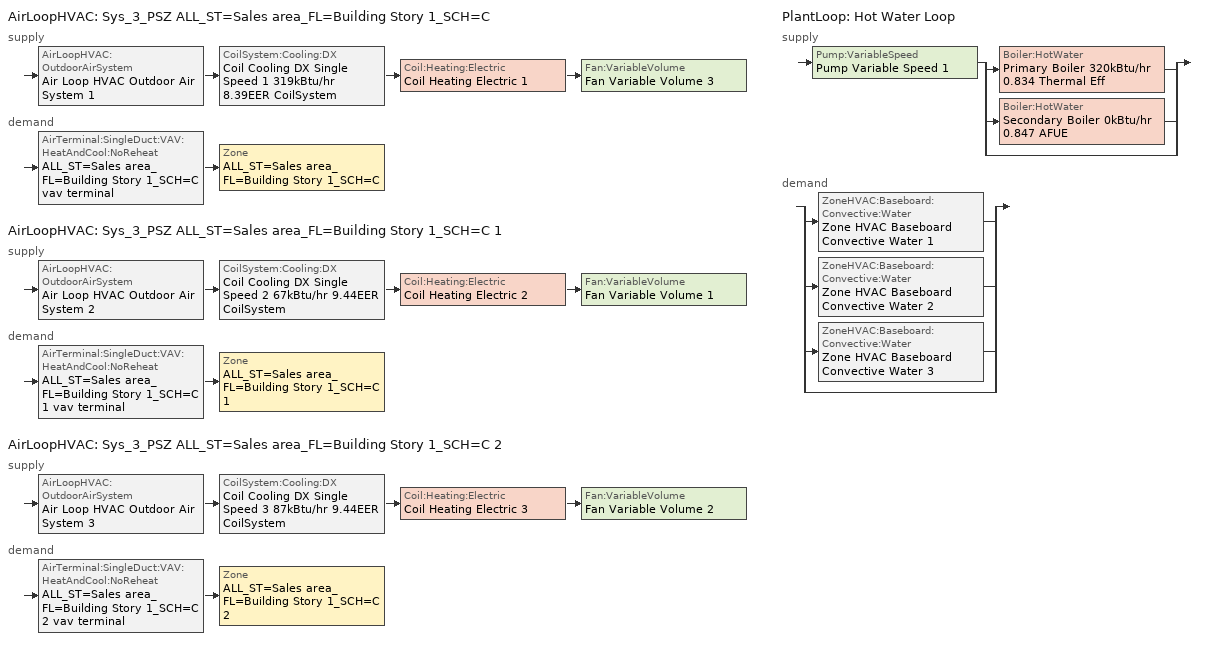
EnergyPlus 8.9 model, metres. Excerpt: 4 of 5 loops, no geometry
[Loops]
AirLoopHVAC 'Sys_3_PSZ ALL_ST=Sales area_FL=Building Story 1_SCH=C'
 supply: AirLoopHVAC:OutdoorAirSystem 'Air Loop HVAC Outdoor Air System 1' > CoilSystem:Cooling:DX 'Coil Cooling DX Single Speed 1 319kBtu/hr 8.39EER CoilSystem' > Coil:Heating:Electric 'Coil Heating Electric 1' > Fan:VariableVolume 'Fan Variable Volume 3'
 demand: AirTerminal:SingleDuct:VAV:HeatAndCool:NoReheat 'ALL_ST=Sales area_FL=Building Story 1_SCH=C vav terminal' > Zone 'ALL_ST=Sales area_FL=Building Story 1_SCH=C'
AirLoopHVAC 'Sys_3_PSZ ALL_ST=Sales area_FL=Building Story 1_SCH=C 1'
 supply: AirLoopHVAC:OutdoorAirSystem 'Air Loop HVAC Outdoor Air System 2' > CoilSystem:Cooling:DX 'Coil Cooling DX Single Speed 2 67kBtu/hr 9.44EER CoilSystem' > Coil:Heating:Electric 'Coil Heating Electric 2' > Fan:VariableVolume 'Fan Variable Volume 1'
 demand: AirTerminal:SingleDuct:VAV:HeatAndCool:NoReheat 'ALL_ST=Sales area_FL=Building Story 1_SCH=C 1 vav terminal' > Zone 'ALL_ST=Sales area_FL=Building Story 1_SCH=C 1'
AirLoopHVAC 'Sys_3_PSZ ALL_ST=Sales area_FL=Building Story 1_SCH=C 2'
 supply: AirLoopHVAC:OutdoorAirSystem 'Air Loop HVAC Outdoor Air System 3' > CoilSystem:Cooling:DX 'Coil Cooling DX Single Speed 3 87kBtu/hr 9.44EER CoilSystem' > Coil:Heating:Electric 'Coil Heating Electric 3' > Fan:VariableVolume 'Fan Variable Volume 2'
 demand: AirTerminal:SingleDuct:VAV:HeatAndCool:NoReheat 'ALL_ST=Sales area_FL=Building Story 1_SCH=C 2 vav terminal' > Zone 'ALL_ST=Sales area_FL=Building Story 1_SCH=C 2'
PlantLoop 'Hot Water Loop'
 supply: Pump:VariableSpeed 'Pump Variable Speed 1' > split
  | Boiler:HotWater 'Primary Boiler 320kBtu/hr 0.834 Thermal Eff'
  | Boiler:HotWater 'Secondary Boiler 0kBtu/hr 0.847 AFUE'
  | bypass
 demand: split
  | ZoneHVAC:Baseboard:Convective:Water 'Zone HVAC Baseboard Convective Water 1'
  | ZoneHVAC:Baseboard:Convective:Water 'Zone HVAC Baseboard Convective Water 2'
  | ZoneHVAC:Baseboard:Convective:Water 'Zone HVAC Baseboard Convective Water 3'
  | bypass
[ZoneControl:Thermostat] Control Object Type 1=ThermostatSetpoint:DualSetpoint
Name | Zone or ZoneList | Control Type Schedule | Control Name 1
ALL_ST=Sales area_FL=Building Story 1_SCH=C Thermostat | ALL_ST=Sales area_FL=Building Story 1_SCH=C | ALL_ST=Sales area_FL=Building Story 1_SCH=C Thermostat Schedule | Space Function Sales area Thermostat 21
ALL_ST=Sales area_FL=Building Story 1_SCH=C 1 Thermostat | ALL_ST=Sales area_FL=Building Story 1_SCH=C 1 | ALL_ST=Sales area_FL=Building Story 1_SCH=C 1 Thermostat Schedule | Space Function Sales area Thermostat 22
ALL_ST=Sales area_FL=Building Story 1_SCH=C 2 Thermostat | ALL_ST=Sales area_FL=Building Story 1_SCH=C 2 | ALL_ST=Sales area_FL=Building Story 1_SCH=C 2 Thermostat Schedule | Space Function Sales area Thermostat 23
[ThermostatSetpoint:DualSetpoint] Heating Setpoint Temperature Schedule=NECB-C-Thermostat Setpoint-Heating; Cooling Setpoint Temperature Schedule=NECB-C-Thermostat Setpoint-Cooling
Space Function Sales area Thermostat 21; Space Function Sales area Thermostat 22; Space Function Sales area Thermostat 23
[Fan:OnOff] Availability Schedule=Always On Discrete; Fan Total Efficiency=0.75; Pressure Rise {Pa}=200; Maximum Flow Rate {m3/s}=Autosize; Motor Efficiency=0.9; Motor In Airstream Fraction=1
Name | Fan Power Ratio Function of Speed Ratio Curve | Fan Efficiency Ratio Function of Speed Ratio Curve
ALL_ST=Sales area_FL=Building Story 1_SCH=C erv sup fan | Fan On Off Power Curve 6 | Fan On Off Efficiency Curve 6
ALL_ST=Sales area_FL=Building Story 1_SCH=C erv exh fan | Fan On Off Power Curve 7 | Fan On Off Efficiency Curve 7
ALL_ST=Sales area_FL=Building Story 1_SCH=C 1 erv sup fan | Fan On Off Power Curve 2 | Fan On Off Efficiency Curve 2
ALL_ST=Sales area_FL=Building Story 1_SCH=C 1 erv exh fan | Fan On Off Power Curve 3 | Fan On Off Efficiency Curve 3
ALL_ST=Sales area_FL=Building Story 1_SCH=C 2 erv sup fan | Fan On Off Power Curve 4 | Fan On Off Efficiency Curve 4
ALL_ST=Sales area_FL=Building Story 1_SCH=C 2 erv exh fan | Fan On Off Power Curve 5 | Fan On Off Efficiency Curve 5
[ZoneHVAC:EnergyRecoveryVentilator] Supply Air Flow Rate {m3/s}=AutoSize; Exhaust Air Flow Rate {m3/s}=AutoSize; Ventilation Rate per Unit Floor Area {m3/s-m2}=0.0011684; Ventilation Rate per Occupant {m3/s-person}=0
Name | Availability Schedule | Heat Exchanger | Supply Air Fan | Exhaust Air Fan | Controller
ALL_ST=Sales area_FL=Building Story 1_SCH=C erv doas | Sys_3_PSZ ALL_ST=Sales area_FL=Building Story 1_SCH=C Occ Sch | ALL_ST=Sales area_FL=Building Story 1_SCH=C erv hx | ALL_ST=Sales area_FL=Building Story 1_SCH=C erv sup fan | ALL_ST=Sales area_FL=Building Story 1_SCH=C erv exh fan | ALL_ST=Sales area_FL=Building Story 1_SCH=C erv contr
ALL_ST=Sales area_FL=Building Story 1_SCH=C 1 erv doas | Sys_3_PSZ ALL_ST=Sales area_FL=Building Story 1_SCH=C 1 Occ Sch | ALL_ST=Sales area_FL=Building Story 1_SCH=C 1 erv hx | ALL_ST=Sales area_FL=Building Story 1_SCH=C 1 erv sup fan | ALL_ST=Sales area_FL=Building Story 1_SCH=C 1 erv exh fan | ALL_ST=Sales area_FL=Building Story 1_SCH=C 1 erv contr
ALL_ST=Sales area_FL=Building Story 1_SCH=C 2 erv doas | Sys_3_PSZ ALL_ST=Sales area_FL=Building Story 1_SCH=C 2 Occ Sch | ALL_ST=Sales area_FL=Building Story 1_SCH=C 2 erv hx | ALL_ST=Sales area_FL=Building Story 1_SCH=C 2 erv sup fan | ALL_ST=Sales area_FL=Building Story 1_SCH=C 2 erv exh fan | ALL_ST=Sales area_FL=Building Story 1_SCH=C 2 erv contr
[HeatExchanger:AirToAir:SensibleAndLatent] Availability Schedule=Always On Discrete; Nominal Supply Air Flow Rate {m3/s}=Autosize; Heat Exchanger Type=Rotary; Threshold Temperature {C}=-23.3; Initial Defrost Time Fraction=0.167
Name | Sensible Effectiveness at 100% Heating Air Flow | Latent Effectiveness at 100% Heating Air Flow | Sensible Effectiveness at 75% Heating Air Flow | Latent Effectiveness at 75% Heating Air Flow | Sensible Effectiveness at 100% Cooling Air Flow | Latent Effectiveness at 100% Cooling Air Flow | Sensible Effectiveness at 75% Cooling Air Flow | Latent Effectiveness at 75% Cooling Air Flow | Nominal Electric Power {W} | Supply Air Outlet Temperature Control | Frost Control Type | Rate of Defrost Time Fraction Increase {1/K} | Economizer Lockout
ALL_ST=Sales area_FL=Building Story 1_SCH=C erv hx | 0.76 | 0.75 | 0.81 | 0.75 | 0.76 | 0.75 | 0.81 | 0.75 | 1364.28 | No | ExhaustAirRecirculation | 0.012 | No
ALL_ST=Sales area_FL=Building Story 1_SCH=C 1 erv hx | 0.76 | 0.75 | 0.81 | 0.75 | 0.76 | 0.75 | 0.81 | 0.75 | 196.031 | No | ExhaustAirRecirculation | 0.012 | No
ALL_ST=Sales area_FL=Building Story 1_SCH=C 2 erv hx | 0.76 | 0.75 | 0.81 | 0.75 | 0.76 | 0.75 | 0.81 | 0.75 | 342.062 | No | ExhaustAirRecirculation | 0.012 | No
Sys_3_PSZ ALL_ST=Sales area_FL=Building Story 1_SCH=C ERV | 0.9 | 0.9 | 0.9 | 0.9 | 0.9 | 0.9 | 0.9 | 0.9 | 1364.28 | Yes | ExhaustOnly | 1.44 | Yes
Sys_3_PSZ ALL_ST=Sales area_FL=Building Story 1_SCH=C 1 ERV | 0.9 | 0.9 | 0.9 | 0.9 | 0.9 | 0.9 | 0.9 | 0.9 | 196.031 | Yes | ExhaustOnly | 1.44 | Yes
Sys_3_PSZ ALL_ST=Sales area_FL=Building Story 1_SCH=C 2 ERV | 0.9 | 0.9 | 0.9 | 0.9 | 0.9 | 0.9 | 0.9 | 0.9 | 342.062 | Yes | ExhaustOnly | 1.44 | Yes
[ZoneHVAC:EnergyRecoveryVentilator:Controller] Temperature High Limit {C}=19; Temperature Low Limit {C}=13; Exhaust Air Temperature Limit=NoExhaustAirTemperatureLimit; Exhaust Air Enthalpy Limit=NoExhaustAirEnthalpyLimit; Time of Day Economizer Flow Control Schedule=Always Off Discrete; High Humidity Control Flag=No; High Humidity Outdoor Air Flow Ratio=1; Control High Indoor Humidity Based on Outdoor Humidity Ratio=Yes
Name | Electronic Enthalpy Limit Curve
ALL_ST=Sales area_FL=Building Story 1_SCH=C erv contr | Curve Cubic 3
ALL_ST=Sales area_FL=Building Story 1_SCH=C 1 erv contr | Curve Cubic 1
ALL_ST=Sales area_FL=Building Story 1_SCH=C 2 erv contr | Curve Cubic 2
[ZoneHVAC:Baseboard:Convective:Water] Availability Schedule=Always On Discrete; Heating Design Capacity Method=HeatingDesignCapacity; Heating Design Capacity {W}=Autosize; Heating Design Capacity Per Floor Area {W/m2}=0; Fraction of Autosized Heating Design Capacity=0.8; U-Factor Times Area Value {W/K}=Autosize; Maximum Water Flow Rate {m3/s}=Autosize; Convergence Tolerance=0.001
Zone HVAC Baseboard Convective Water 1; Zone HVAC Baseboard Convective Water 2; Zone HVAC Baseboard Convective Water 3
[AirTerminal:SingleDuct:VAV:HeatAndCool:NoReheat] Availability Schedule=Always On Discrete; Maximum Air Flow Rate {m3/s}=AutoSize; Zone Minimum Air Flow Fraction=0.05
ALL_ST=Sales area_FL=Building Story 1_SCH=C vav terminal; ALL_ST=Sales area_FL=Building Story 1_SCH=C 1 vav terminal; ALL_ST=Sales area_FL=Building Story 1_SCH=C 2 vav terminal
[Zone equipment]
ALL_ST=Sales area_FL=Building Story 1_SCH=C: 13gal Electricity Water Heater - 9kBtu/hr 1.0 Therm Eff ASHPWH, ALL_ST=Sales area_FL=Building Story 1_SCH=C erv doas, Zone HVAC Baseboard Convective Water 1, ALL_ST=Sales area_FL=Building Story 1_SCH=C vav terminal
ALL_ST=Sales area_FL=Building Story 1_SCH=C 1: ALL_ST=Sales area_FL=Building Story 1_SCH=C 1 erv doas, Zone HVAC Baseboard Convective Water 2, ALL_ST=Sales area_FL=Building Story 1_SCH=C 1 vav terminal
ALL_ST=Sales area_FL=Building Story 1_SCH=C 2: ALL_ST=Sales area_FL=Building Story 1_SCH=C 2 erv doas, Zone HVAC Baseboard Convective Water 3, ALL_ST=Sales area_FL=Building Story 1_SCH=C 2 vav terminal
[Sizing:Zone] Zone Cooling Design Supply Air Temperature Input Method=SupplyAirTemperature; Zone Cooling Design Supply Air Temperature {C}=13; Zone Cooling Design Supply Air Temperature Difference {deltaC}=11.11; Zone Heating Design Supply Air Temperature Input Method=SupplyAirTemperature; Zone Heating Design Supply Air Temperature {C}=43; Zone Heating Design Supply Air Temperature Difference {deltaC}=11.11; Zone Cooling Design Supply Air Humidity Ratio {kgWater/kgDryAir}=0.0085; Zone Heating Design Supply Air Humidity Ratio {kgWater/kgDryAir}=0.008; Design Specification Outdoor Air Object=Space Function Sales area Ventilation; Zone Heating Sizing Factor=1.3; Zone Cooling Sizing Factor=1.1; Cooling Design Air Flow Method=DesignDay; Cooling Design Air Flow Rate {m3/s}=0; Cooling Minimum Air Flow per Zone Floor Area {m3/s-m2}=0.000762; Cooling Minimum Air Flow {m3/s}=0; Cooling Minimum Air Flow Fraction=0; Heating Design Air Flow Method=DesignDay; Heating Design Air Flow Rate {m3/s}=0; Heating Maximum Air Flow per Zone Floor Area {m3/s-m2}=0.002032; Heating Maximum Air Flow {m3/s}=0.141576; Heating Maximum Air Flow Fraction=0.3; Account for Dedicated Outdoor Air System=No
Name | Design Specification Zone Air Distribution Object
ALL_ST=Sales area_FL=Building Story 1_SCH=C | ALL_ST=Sales area_FL=Building Story 1_SCH=C Design Spec Zone Air Dist
ALL_ST=Sales area_FL=Building Story 1_SCH=C 1 | ALL_ST=Sales area_FL=Building Story 1_SCH=C 1 Design Spec Zone Air Dist
ALL_ST=Sales area_FL=Building Story 1_SCH=C 2 | ALL_ST=Sales area_FL=Building Story 1_SCH=C 2 Design Spec Zone Air Dist
[DesignSpecification:ZoneAirDistribution] Zone Air Distribution Effectiveness in Cooling Mode=1; Zone Air Distribution Effectiveness in Heating Mode=1
ALL_ST=Sales area_FL=Building Story 1_SCH=C Design Spec Zone Air Dist; ALL_ST=Sales area_FL=Building Story 1_SCH=C 1 Design Spec Zone Air Dist; ALL_ST=Sales area_FL=Building Story 1_SCH=C 2 Design Spec Zone Air Dist
[Controller:MechanicalVentilation] Demand Controlled Ventilation=No; System Outdoor Air Method=ZoneSum; Design Specification Outdoor Air Object Name 1=Space Function Sales area Ventilation
Name | Availability Schedule | Zone Name 1 | Design Specification Zone Air Distribution Object Name 1
Controller Mechanical Ventilation 1 | Sys_3_PSZ ALL_ST=Sales area_FL=Building Story 1_SCH=C Occ Sch | ALL_ST=Sales area_FL=Building Story 1_SCH=C | ALL_ST=Sales area_FL=Building Story 1_SCH=C Design Spec Zone Air Dist
Controller Mechanical Ventilation 2 | Sys_3_PSZ ALL_ST=Sales area_FL=Building Story 1_SCH=C 1 Occ Sch | ALL_ST=Sales area_FL=Building Story 1_SCH=C 1 | ALL_ST=Sales area_FL=Building Story 1_SCH=C 1 Design Spec Zone Air Dist
Controller Mechanical Ventilation 3 | Sys_3_PSZ ALL_ST=Sales area_FL=Building Story 1_SCH=C 2 Occ Sch | ALL_ST=Sales area_FL=Building Story 1_SCH=C 2 | ALL_ST=Sales area_FL=Building Story 1_SCH=C 2 Design Spec Zone Air Dist
[DesignSpecification:OutdoorAir]
Space Function Sales area Ventilation: Outdoor Air Method=Sum; Outdoor Air Flow per Person {m3/s-person}=0; Outdoor Air Flow per Zone Floor Area {m3/s-m2}=0.0011684; Outdoor Air Flow per Zone {m3/s}=0; Outdoor Air Flow Air Changes per Hour {1/hr}=0
[AirLoopHVAC] Design Supply Air Flow Rate {m3/s}=AutoSize
Sys_3_PSZ ALL_ST=Sales area_FL=Building Story 1_SCH=C; Sys_3_PSZ ALL_ST=Sales area_FL=Building Story 1_SCH=C 1; Sys_3_PSZ ALL_ST=Sales area_FL=Building Story 1_SCH=C 2
[Sizing:System] Type of Load to Size On=Sensible; Design Outdoor Air Flow Rate {m3/s}=Autosize; Central Heating Maximum System Air Flow Ratio=1; Preheat Design Temperature {C}=7; Preheat Design Humidity Ratio {kgWater/kgDryAir}=0.008; Precool Design Temperature {C}=13; Precool Design Humidity Ratio {kgWater/kgDryAir}=0.008; Central Cooling Design Supply Air Temperature {C}=13; Central Heating Design Supply Air Temperature {C}=43; Type of Zone Sum to Use=NonCoincident; 100% Outdoor Air in Cooling=No; 100% Outdoor Air in Heating=No; Central Cooling Design Supply Air Humidity Ratio {kgWater/kgDryAir}=0.0085; Central Heating Design Supply Air Humidity Ratio {kgWater/kgDryAir}=0.008; Cooling Supply Air Flow Rate Method=DesignDay; Cooling Supply Air Flow Rate {m3/s}=0; Cooling Supply Air Flow Rate Per Floor Area {m3/s-m2}=0.00996765; Cooling Fraction of Autosized Cooling Supply Air Flow Rate=1; Cooling Supply Air Flow Rate Per Unit Cooling Capacity {m3/s-W}=3.94755e-05; Heating Supply Air Flow Rate Method=DesignDay; Heating Supply Air Flow Rate {m3/s}=0; Heating Supply Air Flow Rate Per Floor Area {m3/s-m2}=0.00996765; Heating Fraction of Autosized Heating Supply Air Flow Rate=1; Heating Fraction of Autosized Cooling Supply Air Flow Rate=1; Heating Supply Air Flow Rate Per Unit Heating Capacity {m3/s-W}=3.15882e-05; System Outdoor Air Method=ZoneSum; Zone Maximum Outdoor Air Fraction=1; Cooling Design Capacity Method=CoolingDesignCapacity; Cooling Design Capacity {W}=Autosize; Cooling Design Capacity Per Floor Area {W/m2}=234.7; Fraction of Autosized Cooling Design Capacity=1; Heating Design Capacity Method=HeatingDesignCapacity; Heating Design Capacity {W}=Autosize; Heating Design Capacity Per Floor Area {W/m2}=157; Fraction of Autosized Heating Design Capacity=1; Central Cooling Capacity Control Method=OnOff
Sys_3_PSZ ALL_ST=Sales area_FL=Building Story 1_SCH=C; Sys_3_PSZ ALL_ST=Sales area_FL=Building Story 1_SCH=C 1; Sys_3_PSZ ALL_ST=Sales area_FL=Building Story 1_SCH=C 2
[Controller:OutdoorAir] Minimum Outdoor Air Flow Rate {m3/s}=0; Maximum Outdoor Air Flow Rate {m3/s}=0; Economizer Control Action Type=ModulateFlow; Lockout Type=NoLockout; Minimum Limit Type=FixedMinimum; High Humidity Control=No; Control High Indoor Humidity Based on Outdoor Humidity Ratio=Yes; Heat Recovery Bypass Control Type=BypassWhenOAFlowGreaterThanMinimum
Name | Economizer Control Type | Minimum Outdoor Air Schedule | Mechanical Ventilation Controller | Economizer Maximum Limit Dry-Bulb Temperature {C} | Economizer Maximum Limit Enthalpy {J/kg} | Economizer Minimum Limit Dry-Bulb Temperature {C}
Controller Outdoor Air 1 | DifferentialEnthalpy | Sys_3_PSZ ALL_ST=Sales area_FL=Building Story 1_SCH=C Occ Sch | Controller Mechanical Ventilation 1
Controller Outdoor Air 2 | NoEconomizer | Sys_3_PSZ ALL_ST=Sales area_FL=Building Story 1_SCH=C 1 Occ Sch | Controller Mechanical Ventilation 2 | 28 | 64000 | -100
Controller Outdoor Air 3 | DifferentialEnthalpy | Sys_3_PSZ ALL_ST=Sales area_FL=Building Story 1_SCH=C 2 Occ Sch | Controller Mechanical Ventilation 3
[SetpointManager:OutdoorAirPretreat] Control Variable=Temperature; Minimum Setpoint Temperature {C}=-99; Maximum Setpoint Temperature {C}=99; Minimum Setpoint Humidity Ratio {kgWater/kgDryAir}=1e-005; Maximum Setpoint Humidity Ratio {kgWater/kgDryAir}=1
Setpoint Manager Outdoor Air Pretreat 1; Setpoint Manager Outdoor Air Pretreat 2; Setpoint Manager Outdoor Air Pretreat 3
[SetpointManager:MixedAir] Control Variable=Temperature
Node 26 OS Default SPM; Node 25 OS Default SPM; Node 99 OS Default SPM; Node 38 OS Default SPM; Node 37 OS Default SPM; Node 89 OS Default SPM; Node 51 OS Default SPM; Node 50 OS Default SPM; Node 97 OS Default SPM
[CoilSystem:Cooling:DX] Availability Schedule=Always On Discrete
Name | Cooling Coil
Coil Cooling DX Single Speed 1 319kBtu/hr 8.39EER CoilSystem | Coil Cooling DX Single Speed 1 319kBtu/hr 8.39EER
Coil Cooling DX Single Speed 2 67kBtu/hr 9.44EER CoilSystem | Coil Cooling DX Single Speed 2 67kBtu/hr 9.44EER
Coil Cooling DX Single Speed 3 87kBtu/hr 9.44EER CoilSystem | Coil Cooling DX Single Speed 3 87kBtu/hr 9.44EER
[Coil:Cooling:DX:SingleSpeed] Availability Schedule=Always On Discrete; Gross Rated Total Cooling Capacity {W}=Autosize; Gross Rated Sensible Heat Ratio=Autosize; Rated Air Flow Rate {m3/s}=Autosize; Rated Evaporator Fan Power Per Volume Flow Rate {W/(m3/s)}=773.3; Total Cooling Capacity Function of Temperature Curve=DXCOOL-NECB2011-REF-CAPFT; Total Cooling Capacity Function of Flow Fraction Curve=DXCOOL-NECB2011-REF-CAPFFLOW; Energy Input Ratio Function of Temperature Curve=DXCOOL-NECB2011-REF-COOLEIRFT; Energy Input Ratio Function of Flow Fraction Curve=DXCOOL-NECB2011-REF-COOLEIRFFLOW; Part Load Fraction Correlation Curve=DXCOOL-NECB2011-REF-COOLPLFFPLR; Condenser Type=AirCooled; Evaporative Condenser Effectiveness=0; Evaporative Condenser Air Flow Rate {m3/s}=Autosize; Evaporative Condenser Pump Rated Power Consumption {W}=Autosize; Crankcase Heater Capacity {W}=0; Maximum Outdoor Dry-Bulb Temperature for Crankcase Heater Operation {C}=0; Basin Heater Capacity {W/K}=0; Basin Heater Setpoint Temperature {C}=10
Name | Gross Rated Cooling COP {W/W}
Coil Cooling DX Single Speed 1 319kBtu/hr 8.39EER | 3.04562
Coil Cooling DX Single Speed 2 67kBtu/hr 9.44EER | 3.24053
Coil Cooling DX Single Speed 3 87kBtu/hr 9.44EER | 3.255
[Coil:Heating:Electric] Availability Schedule=Always On Discrete; Efficiency=1; Nominal Capacity {W}=Autosize
Coil Heating Electric 1; Coil Heating Electric 2; Coil Heating Electric 3
[Fan:VariableVolume] Fan Total Efficiency=0.7; Pressure Rise {Pa}=640; Maximum Flow Rate {m3/s}=AutoSize; Fan Power Minimum Flow Rate Input Method=Fraction; Fan Power Minimum Flow Fraction=0.3; Fan Power Minimum Air Flow Rate {m3/s}=0; Motor Efficiency=0.9; Motor In Airstream Fraction=1; Fan Power Coefficient 1=0.0407599; Fan Power Coefficient 2=0.088045; Fan Power Coefficient 3=-0.0729261; Fan Power Coefficient 4=0.94374; Fan Power Coefficient 5=0
Name | Availability Schedule
Fan Variable Volume 3 | Sys_3_PSZ ALL_ST=Sales area_FL=Building Story 1_SCH=C Occ Sch
Fan Variable Volume 1 | Sys_3_PSZ ALL_ST=Sales area_FL=Building Story 1_SCH=C 1 Occ Sch
Fan Variable Volume 2 | Sys_3_PSZ ALL_ST=Sales area_FL=Building Story 1_SCH=C 2 Occ Sch
[SetpointManager:Warmest] Control Variable=Temperature; Minimum Setpoint Temperature {C}=12; Maximum Setpoint Temperature {C}=35; Strategy=MaximumTemperature
Name | HVAC Air Loop
Node 18 SAT stpmanager | Sys_3_PSZ ALL_ST=Sales area_FL=Building Story 1_SCH=C
Node 30 SAT stpmanager | Sys_3_PSZ ALL_ST=Sales area_FL=Building Story 1_SCH=C 1
Node 43 SAT stpmanager | Sys_3_PSZ ALL_ST=Sales area_FL=Building Story 1_SCH=C 2
[PlantLoop]
Hot Water Loop: Fluid Type=Water; Plant Equipment Operation Scheme=Hot Water Loop Operation Schemes; Maximum Loop Temperature {C}=100; Minimum Loop Temperature {C}=0; Maximum Loop Flow Rate {m3/s}=Autosize; Minimum Loop Flow Rate {m3/s}=0; Plant Loop Volume {m3}=Autocalculate; Load Distribution Scheme=Optimal; Plant Loop Demand Calculation Scheme=SingleSetpoint
[Sizing:Plant]
Hot Water Loop: Loop Type=Heating; Design Loop Exit Temperature {C}=82; Loop Design Temperature Difference {deltaC}=16; Sizing Option=NonCoincident; Zone Timesteps in Averaging Window=1; Coincident Sizing Factor Mode=None
[Pump:VariableSpeed]
Pump Variable Speed 1: Design Maximum Flow Rate {m3/s}=Autosize; Design Pump Head {Pa}=179352; Design Power Consumption {W}=Autosize; Motor Efficiency=0.855; Fraction of Motor Inefficiencies to Fluid Stream=0; Coefficient 1 of the Part Load Performance Curve=0; Coefficient 2 of the Part Load Performance Curve=1; Coefficient 3 of the Part Load Performance Curve=0; Coefficient 4 of the Part Load Performance Curve=0; Design Minimum Flow Rate {m3/s}=0; Pump Control Type=Intermittent; Skin Loss Radiative Fraction=0.5; Design Power Sizing Method=PowerPerFlowPerPressure; Design Electric Power per Unit Flow Rate {W/(m3/s)}=348701.1; Design Shaft Power per Unit Flow Rate per Unit Head=1.43473; Design Minimum Flow Rate Fraction=0
[Boiler:HotWater] Fuel Type=FuelOil#2; Nominal Thermal Efficiency=0.96; Design Water Outlet Temperature {C}=82; Design Water Flow Rate {m3/s}=Autosize; Minimum Part Load Ratio=0; Maximum Part Load Ratio=1; Optimum Part Load Ratio=1; Water Outlet Upper Temperature Limit {C}=99; Boiler Flow Mode=ConstantFlow; Parasitic Electric Load {W}=0; Sizing Factor=1
Name | Nominal Capacity {W}
Primary Boiler 320kBtu/hr 0.834 Thermal Eff | 93694.2
Secondary Boiler 0kBtu/hr 0.847 AFUE | 0.001
[SetpointManager:OutdoorAirReset]
Setpoint Manager Outdoor Air Reset 1: Control Variable=Temperature; Setpoint at Outdoor Low Temperature {C}=82; Outdoor Low Temperature {C}=-16; Setpoint at Outdoor High Temperature {C}=60; Outdoor High Temperature {C}=0
[PlantEquipmentOperationSchemes]
Hot Water Loop Operation Schemes: Control Scheme Object Type 1=PlantEquipmentOperation:HeatingLoad; Control Scheme Name 1=Hot Water Loop Heating Operation Scheme; Control Scheme Schedule Name 1=Always On Discrete
[PlantEquipmentOperation:HeatingLoad]
Hot Water Loop Heating Operation Scheme: Load Range Lower Limit 1 {W}=0; Load Range Upper Limit 1 {W}=1000000000; Range Equipment List Name 1=Hot Water Loop Heating Equipment List
[PlantEquipmentList]
Hot Water Loop Heating Equipment List: Boiler:HotWater, Primary Boiler 320kBtu/hr 0.834 Thermal Eff, Boiler:HotWater, Secondary Boiler 0kBtu/hr 0.847 AFUE
[Schedule:Compact]
ALL_ST=Sales area_FL=Building Story 1_SCH=C Thermostat Schedule; ALL_ST=Sales area_FL=Building Story 1_SCH=C 1 Thermostat Schedule; ALL_ST=Sales area_FL=Building Story 1_SCH=C 2 Thermostat Schedule: Through: 12/31, For: AllDays, Until: 24:00, 4
[Schedule:Day:Interval]
NECB-C-Thermostat Setpoint-Heating Sun|Hol Day: No, 09:00, 18, 10:00, 20, 19:00, 22, 24:00, 18
NECB-C-Thermostat Setpoint-Heating Default|Wkdy Day; NECB-C-Thermostat Setpoint-Heating Sat Day; NECB-C-Thermostat Setpoint-Heating Default: No, 07:00, 18, 08:00, 20, 21:00, 22, 24:00, 18
NECB-C-Thermostat Setpoint-Cooling Sun|Hol Day: No, 07:00, 35, 19:00, 24, 24:00, 35
NECB-C-Thermostat Setpoint-Cooling Default|Wkdy Day; NECB-C-Thermostat Setpoint-Cooling Sat Day; NECB-C-Thermostat Setpoint-Cooling Default: No, 07:00, 35, 21:00, 24, 24:00, 35
Sys_3_PSZ ALL_ST=Sales area_FL=Building Story 1_SCH=C Occ Sch Sunday; Sys_3_PSZ ALL_ST=Sales area_FL=Building Story 1_SCH=C 1 Occ Sch Sunday; Sys_3_PSZ ALL_ST=Sales area_FL=Building Story 1_SCH=C 2 Occ Sch Sunday: No, 09:00, 0, 19:00, 1, 24:00, 0
Sys_3_PSZ ALL_ST=Sales area_FL=Building Story 1_SCH=C Occ Sch Monday; Sys_3_PSZ ALL_ST=Sales area_FL=Building Story 1_SCH=C Occ Sch Tuesday; Sys_3_PSZ ALL_ST=Sales area_FL=Building Story 1_SCH=C Occ Sch Wednesday; Sys_3_PSZ ALL_ST=Sales area_FL=Building Story 1_SCH=C Occ Sch Thursday; Sys_3_PSZ ALL_ST=Sales area_FL=Building Story 1_SCH=C Occ Sch Friday; Sys_3_PSZ ALL_ST=Sales area_FL=Building Story 1_SCH=C Occ Sch Saturday; Sys_3_PSZ ALL_ST=Sales area_FL=Building Story 1_SCH=C 1 Occ Sch Monday; Sys_3_PSZ ALL_ST=Sales area_FL=Building Story 1_SCH=C 1 Occ Sch Tuesday; Sys_3_PSZ ALL_ST=Sales area_FL=Building Story 1_SCH=C 1 Occ Sch Wednesday; Sys_3_PSZ ALL_ST=Sales area_FL=Building Story 1_SCH=C 1 Occ Sch Thursday; Sys_3_PSZ ALL_ST=Sales area_FL=Building Story 1_SCH=C 1 Occ Sch Friday; Sys_3_PSZ ALL_ST=Sales area_FL=Building Story 1_SCH=C 1 Occ Sch Saturday; Sys_3_PSZ ALL_ST=Sales area_FL=Building Story 1_SCH=C 2 Occ Sch Monday; Sys_3_PSZ ALL_ST=Sales area_FL=Building Story 1_SCH=C 2 Occ Sch Tuesday; Sys_3_PSZ ALL_ST=Sales area_FL=Building Story 1_SCH=C 2 Occ Sch Wednesday; Sys_3_PSZ ALL_ST=Sales area_FL=Building Story 1_SCH=C 2 Occ Sch Thursday; Sys_3_PSZ ALL_ST=Sales area_FL=Building Story 1_SCH=C 2 Occ Sch Friday; Sys_3_PSZ ALL_ST=Sales area_FL=Building Story 1_SCH=C 2 Occ Sch Saturday: No, 09:00, 0, 21:00, 1, 24:00, 0
Sys_3_PSZ ALL_ST=Sales area_FL=Building Story 1_SCH=C Occ Sch Default; Sys_3_PSZ ALL_ST=Sales area_FL=Building Story 1_SCH=C Occ Sch Summer Design Day; Sys_3_PSZ ALL_ST=Sales area_FL=Building Story 1_SCH=C Occ Sch Winter Design Day; Sys_3_PSZ ALL_ST=Sales area_FL=Building Story 1_SCH=C 1 Occ Sch Default; Sys_3_PSZ ALL_ST=Sales area_FL=Building Story 1_SCH=C 1 Occ Sch Summer Design Day; Sys_3_PSZ ALL_ST=Sales area_FL=Building Story 1_SCH=C 1 Occ Sch Winter Design Day; Sys_3_PSZ ALL_ST=Sales area_FL=Building Story 1_SCH=C 2 Occ Sch Default; Sys_3_PSZ ALL_ST=Sales area_FL=Building Story 1_SCH=C 2 Occ Sch Summer Design Day; Sys_3_PSZ ALL_ST=Sales area_FL=Building Story 1_SCH=C 2 Occ Sch Winter Design Day: No, 24:00, 1
[Schedule:Week:Daily]
NECB-C-Thermostat Setpoint-Heating Week Rule - Jan1-Dec31: NECB-C-Thermostat Setpoint-Heating Sun|Hol Day, NECB-C-Thermostat Setpoint-Heating Default|Wkdy Day, NECB-C-Thermostat Setpoint-Heating Default|Wkdy Day, NECB-C-Thermostat Setpoint-Heating Default|Wkdy Day, NECB-C-Thermostat Setpoint-Heating Default|Wkdy Day, NECB-C-Thermostat Setpoint-Heating Default|Wkdy Day, NECB-C-Thermostat Setpoint-Heating Sat Day, NECB-C-Thermostat Setpoint-Heating Default, NECB-C-Thermostat Setpoint-Heating Default, NECB-C-Thermostat Setpoint-Heating Default, NECB-C-Thermostat Setpoint-Heating Default, NECB-C-Thermostat Setpoint-Heating Default
NECB-C-Thermostat Setpoint-Cooling Week Rule - Jan1-Dec31: NECB-C-Thermostat Setpoint-Cooling Sun|Hol Day, NECB-C-Thermostat Setpoint-Cooling Default|Wkdy Day, NECB-C-Thermostat Setpoint-Cooling Default|Wkdy Day, NECB-C-Thermostat Setpoint-Cooling Default|Wkdy Day, NECB-C-Thermostat Setpoint-Cooling Default|Wkdy Day, NECB-C-Thermostat Setpoint-Cooling Default|Wkdy Day, NECB-C-Thermostat Setpoint-Cooling Sat Day, NECB-C-Thermostat Setpoint-Cooling Default, NECB-C-Thermostat Setpoint-Cooling Default, NECB-C-Thermostat Setpoint-Cooling Default, NECB-C-Thermostat Setpoint-Cooling Default, NECB-C-Thermostat Setpoint-Cooling Default
Sys_3_PSZ ALL_ST=Sales area_FL=Building Story 1_SCH=C Occ Sch Week Rule - Jan1-Dec31: Sys_3_PSZ ALL_ST=Sales area_FL=Building Story 1_SCH=C Occ Sch Sunday, Sys_3_PSZ ALL_ST=Sales area_FL=Building Story 1_SCH=C Occ Sch Monday, Sys_3_PSZ ALL_ST=Sales area_FL=Building Story 1_SCH=C Occ Sch Tuesday, Sys_3_PSZ ALL_ST=Sales area_FL=Building Story 1_SCH=C Occ Sch Wednesday, Sys_3_PSZ ALL_ST=Sales area_FL=Building Story 1_SCH=C Occ Sch Thursday, Sys_3_PSZ ALL_ST=Sales area_FL=Building Story 1_SCH=C Occ Sch Friday, Sys_3_PSZ ALL_ST=Sales area_FL=Building Story 1_SCH=C Occ Sch Saturday, Sys_3_PSZ ALL_ST=Sales area_FL=Building Story 1_SCH=C Occ Sch Default, Sys_3_PSZ ALL_ST=Sales area_FL=Building Story 1_SCH=C Occ Sch Summer Design Day, Sys_3_PSZ ALL_ST=Sales area_FL=Building Story 1_SCH=C Occ Sch Winter Design Day, Sys_3_PSZ ALL_ST=Sales area_FL=Building Story 1_SCH=C Occ Sch Default, Sys_3_PSZ ALL_ST=Sales area_FL=Building Story 1_SCH=C Occ Sch Default
Sys_3_PSZ ALL_ST=Sales area_FL=Building Story 1_SCH=C 1 Occ Sch Week Rule - Jan1-Dec31: Sys_3_PSZ ALL_ST=Sales area_FL=Building Story 1_SCH=C 1 Occ Sch Sunday, Sys_3_PSZ ALL_ST=Sales area_FL=Building Story 1_SCH=C 1 Occ Sch Monday, Sys_3_PSZ ALL_ST=Sales area_FL=Building Story 1_SCH=C 1 Occ Sch Tuesday, Sys_3_PSZ ALL_ST=Sales area_FL=Building Story 1_SCH=C 1 Occ Sch Wednesday, Sys_3_PSZ ALL_ST=Sales area_FL=Building Story 1_SCH=C 1 Occ Sch Thursday, Sys_3_PSZ ALL_ST=Sales area_FL=Building Story 1_SCH=C 1 Occ Sch Friday, Sys_3_PSZ ALL_ST=Sales area_FL=Building Story 1_SCH=C 1 Occ Sch Saturday, Sys_3_PSZ ALL_ST=Sales area_FL=Building Story 1_SCH=C 1 Occ Sch Default, Sys_3_PSZ ALL_ST=Sales area_FL=Building Story 1_SCH=C 1 Occ Sch Summer Design Day, Sys_3_PSZ ALL_ST=Sales area_FL=Building Story 1_SCH=C 1 Occ Sch Winter Design Day, Sys_3_PSZ ALL_ST=Sales area_FL=Building Story 1_SCH=C 1 Occ Sch Default, Sys_3_PSZ ALL_ST=Sales area_FL=Building Story 1_SCH=C 1 Occ Sch Default
Sys_3_PSZ ALL_ST=Sales area_FL=Building Story 1_SCH=C 2 Occ Sch Week Rule - Jan1-Dec31: Sys_3_PSZ ALL_ST=Sales area_FL=Building Story 1_SCH=C 2 Occ Sch Sunday, Sys_3_PSZ ALL_ST=Sales area_FL=Building Story 1_SCH=C 2 Occ Sch Monday, Sys_3_PSZ ALL_ST=Sales area_FL=Building Story 1_SCH=C 2 Occ Sch Tuesday, Sys_3_PSZ ALL_ST=Sales area_FL=Building Story 1_SCH=C 2 Occ Sch Wednesday, Sys_3_PSZ ALL_ST=Sales area_FL=Building Story 1_SCH=C 2 Occ Sch Thursday, Sys_3_PSZ ALL_ST=Sales area_FL=Building Story 1_SCH=C 2 Occ Sch Friday, Sys_3_PSZ ALL_ST=Sales area_FL=Building Story 1_SCH=C 2 Occ Sch Saturday, Sys_3_PSZ ALL_ST=Sales area_FL=Building Story 1_SCH=C 2 Occ Sch Default, Sys_3_PSZ ALL_ST=Sales area_FL=Building Story 1_SCH=C 2 Occ Sch Summer Design Day, Sys_3_PSZ ALL_ST=Sales area_FL=Building Story 1_SCH=C 2 Occ Sch Winter Design Day, Sys_3_PSZ ALL_ST=Sales area_FL=Building Story 1_SCH=C 2 Occ Sch Default, Sys_3_PSZ ALL_ST=Sales area_FL=Building Story 1_SCH=C 2 Occ Sch Default
[Schedule:Year]
NECB-C-Thermostat Setpoint-Heating: NECB-C-Thermostat Setpoint-Heating Week Rule - Jan1-Dec31, 1, 1, 12, 31
NECB-C-Thermostat Setpoint-Cooling: NECB-C-Thermostat Setpoint-Cooling Week Rule - Jan1-Dec31, 1, 1, 12, 31
Sys_3_PSZ ALL_ST=Sales area_FL=Building Story 1_SCH=C Occ Sch: Sys_3_PSZ ALL_ST=Sales area_FL=Building Story 1_SCH=C Occ Sch Week Rule - Jan1-Dec31, 1, 1, 12, 31
Sys_3_PSZ ALL_ST=Sales area_FL=Building Story 1_SCH=C 1 Occ Sch: Sys_3_PSZ ALL_ST=Sales area_FL=Building Story 1_SCH=C 1 Occ Sch Week Rule - Jan1-Dec31, 1, 1, 12, 31
Sys_3_PSZ ALL_ST=Sales area_FL=Building Story 1_SCH=C 2 Occ Sch: Sys_3_PSZ ALL_ST=Sales area_FL=Building Story 1_SCH=C 2 Occ Sch Week Rule - Jan1-Dec31, 1, 1, 12, 31
[Curve:Biquadratic] Minimum Value of x {BasedOnField A2}=13; Maximum Value of x {BasedOnField A2}=24; Minimum Value of y {BasedOnField A3}=24; Maximum Value of y {BasedOnField A3}=46
Name | Coefficient1 Constant | Coefficient2 x | Coefficient3 x**2 | Coefficient4 y | Coefficient5 y**2 | Coefficient6 x*y
DXCOOL-NECB2011-REF-CAPFT | 0.867905 | 0.0142459 | 0.00055436 | -0.0075575 | 3.3e-005 | -0.0001918
DXCOOL-NECB2011-REF-COOLEIRFT | 0.116936 | 0.0284933 | -0.0004112 | 0.0214108 | 0.00016103 | -0.0006791
[Curve:Quadratic] Coefficient1 Constant=1; Coefficient2 x=0; Coefficient3 x**2=0; Minimum Value of x {BasedOnField A2}=0; Maximum Value of x {BasedOnField A2}=1
DXCOOL-NECB2011-REF-CAPFFLOW; DXCOOL-NECB2011-REF-COOLEIRFFLOW
[Schedule:Constant]
Name | Hourly Value
Always On Discrete | 1
Always Off Discrete | 0
[Curve:Exponent] Coefficient1 Constant=1; Coefficient2 Constant=0; Coefficient3 Constant=0; Minimum Value of x {BasedOnField A2}=0; Maximum Value of x {BasedOnField A2}=1
Fan On Off Power Curve 6; Fan On Off Power Curve 7; Fan On Off Power Curve 2; Fan On Off Power Curve 3; Fan On Off Power Curve 4; Fan On Off Power Curve 5
[Curve:Cubic]
Name | Coefficient1 Constant | Coefficient2 x | Coefficient3 x**2 | Coefficient4 x**3 | Minimum Value of x {BasedOnField A2} | Maximum Value of x {BasedOnField A2}
Fan On Off Efficiency Curve 6; Fan On Off Efficiency Curve 7; Fan On Off Efficiency Curve 2; Fan On Off Efficiency Curve 3; Fan On Off Efficiency Curve 4; Fan On Off Efficiency Curve 5 | 1 | 0 | 0 | 0 | 0 | 1
Curve Cubic 3; Curve Cubic 1; Curve Cubic 2 | 0.013427 | -0.00047892 | 5.3352e-05 | -1.8103e-06 | 16.6 | 29.13
DXCOOL-NECB2011-REF-COOLPLFFPLR | 0.0277 | 4.9151 | -8.184 | 4.2702 | 0.7 | 1
